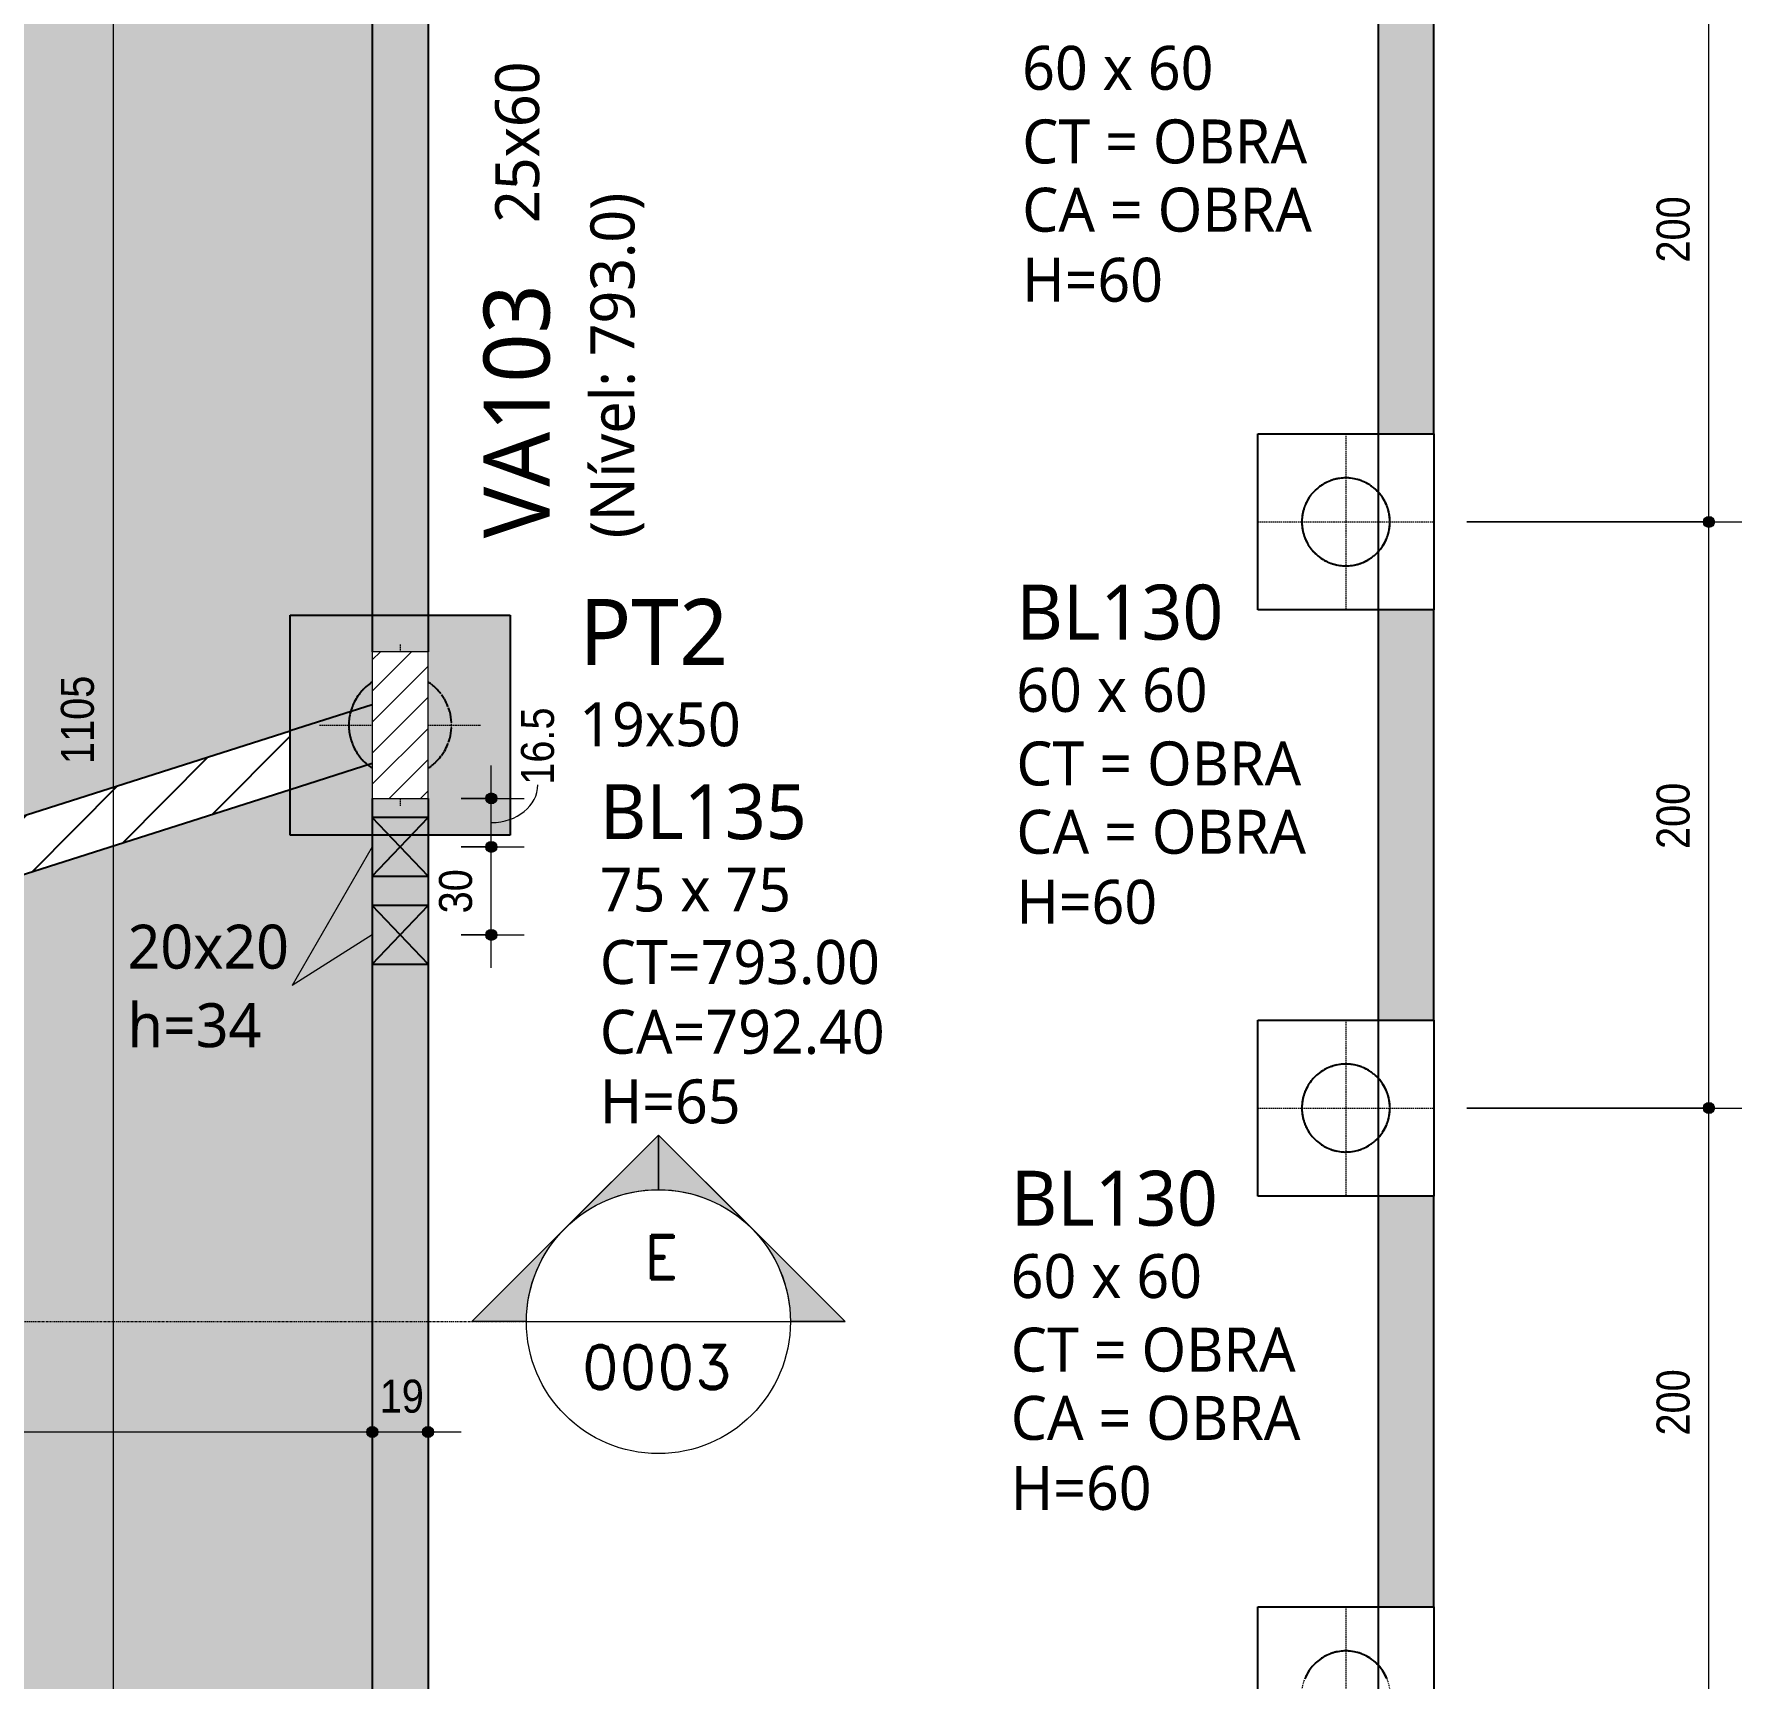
# Model space of a CAD drawing. Extents: x -2131 to 52870, y -3196 to 88043.
# Drawn here: x 45850 to 46432, y 953 to 1514 of the extents above; entities that cross this region are included whole.
import ezdxf

# ---------------------------------------------------------------- set-up
doc = ezdxf.new("R2010")
doc.units = 0
for name, pattern in [('Centro de 6 mm', [1.32, 0.6, -0.24, 0.24, -0.24]), ('Hidden', [0.714375, 0.47625, -0.238125]), ('Traço', [0.635, 0.3175, -0.3175])]:
    doc.linetypes.add(name, pattern=pattern)
for name, color, linetype, lineweight in [('A-ANNO-DIMS', 7, 'Continuous', 9), ('A-ANNO-DIMS-75', 7, 'Continuous', 9), ('A-DETL-GENF', 7, 'Continuous', 18), ('A-DETL-THIN', 7, 'Continuous', 25), ('A-FLOR', 7, 'Continuous', 25), ('A-GENM', 7, 'Continuous', 25), ('A-GENM-HDLN', 7, 'Traço', 18), ('A-GENM-IDEN', 7, 'Continuous', 9), ('G-ANNO-SYMB', 7, 'Continuous', 9), ('G-ANNO-TEXT', 7, 'Continuous', 9), ('S-BEAM', 7, 'Continuous', 25), ('S-BEAM-HDLN', 7, 'Traço', 25), ('S-COLS-IDEN', 7, 'Continuous', 9), ('S-FNDN', 7, 'Continuous', 25), ('S-FNDN-HDLN', 7, 'Traço', 18), ('S-FNDN-IDEN', 7, 'Continuous', 9)]:
    doc.layers.add(name, color=color, linetype=linetype, lineweight=lineweight)
doc.layers.add('A-DETL', color=7, linetype='Continuous', lineweight=18, true_color=0x00a600)
doc.styles.add('Fira Sans_3', font='', dxfattribs={"width": 0.9, "height": 11.25})
doc.styles.add('Gadugi', font='gadugi.ttf', dxfattribs={"height": 15})
doc.styles.add('Gadugi_6', font='gadugi.ttf', dxfattribs={"height": 22.5})
doc.styles.add('Gadugi_7', font='gadugi.ttf', dxfattribs={"height": 0.2})
doc.styles.add('Gadugi_8', font='gadugi.ttf', dxfattribs={"height": 18.75})
doc.styles.add('RomanD', font='romand__.ttf', dxfattribs={"height": 15})
doc.styles.get('Fira Sans_3').set_extended_font_data('Fira Sans')
doc.dimstyles.new('PED_1_5mm_ESQ_3', dxfattribs={"dimscale": 30.48, "dimtxt": 15.344768, "dimasz": 0.492126, "dimexe": 0.369094, "dimexo": 0.369094, "dimgap": 0.073819, "dimtad": 1, "dimdec": 1, "dimrnd": 0.5, "dimdsep": 46, "dimtxsty": 'Fira Sans_3', "dimblk1": 'DOTSMALL', "dimblk2": 'DOTSMALL', "dimsah": 1, "dimcen": 0.09, "dimdle": 0.369094, "dimazin": 0, "dimtfac": 1, "dimtdec": 4, "dimtix": 1, "dimtmove": 0, "dimatfit": 3, "dimfxl": 1, "dimtvp": 1, "dimtolj": 1, "dimtzin": 0, "dimarcsym": 2})
doc.dimstyles.new('PED_1_5mm_ESQ_5', dxfattribs={"dimscale": 30.48, "dimtxt": 15.344768, "dimasz": 0.492126, "dimexe": 0.369094, "dimexo": 0.369094, "dimgap": 0.073819, "dimtad": 1, "dimdec": 1, "dimrnd": 0.5, "dimdsep": 46, "dimtxsty": 'Fira Sans_3', "dimblk1": 'DOTSMALL', "dimblk2": 'DOTSMALL', "dimsah": 1, "dimcen": 0.09, "dimdle": 0.369094, "dimazin": 0, "dimtfac": 1, "dimtdec": 4, "dimtix": 1, "dimtmove": 1, "dimatfit": 3, "dimfxl": 1, "dimtvp": 1, "dimtolj": 1, "dimtzin": 0, "dimarcsym": 2})
doc.dimstyles.new('PED_1_5mm_ESQ_7', dxfattribs={"dimscale": 30.48, "dimtxt": 15.344768, "dimasz": 0.492126, "dimexe": 0.369094, "dimexo": 0.369094, "dimgap": 0.073819, "dimtad": 1, "dimdec": 1, "dimrnd": 0.5, "dimdsep": 46, "dimtxsty": 'Fira Sans_3', "dimblk1": 'DOTSMALL', "dimblk2": 'DOTSMALL', "dimsah": 1, "dimcen": 0.09, "dimdle": 0.369094, "dimazin": 0, "dimtfac": 1, "dimtdec": 4, "dimtix": 1, "dimtmove": 0, "dimatfit": 3, "dimfxl": 1, "dimtvp": 1, "dimtolj": 1, "dimtzin": 0, "dimarcsym": 2})

# ---------------------------------------------------------------- blocks, each defined once
blk = doc.blocks.new('PED_BLRET-1EST_R01_2019_muro_ - 60x60x60-3843966-PL C 001 - FORMA DO TÉRREO')
at = {"layer": 'S-FNDN', "linetype": 'Hidden', "lineweight": 18}
for p, q in [((0, 30), (0, -30)), ((-30, 0), (30, 0))]:
    blk.add_line(p, q, dxfattribs=at)
at = {"layer": 'S-FNDN-HDLN'}
blk.add_circle((0, 0), 15, dxfattribs=at)
blk = doc.blocks.new('PED_BLRET-1EST_R01_2019 - 75x75x65-V24-PL C 001 - FORMA DO TÉRREO')
at = {"layer": 'S-FNDN', "linetype": 'Hidden', "lineweight": 18}
for p, q in [((0, 27.5), (0, 25)), ((-27.5, 0), (-9.5, 0)), ((9.5, 0), (27.5, 0)), ((0, -25), (0, -27.5))]:
    blk.add_line(p, q, dxfattribs=at)
at = {"layer": 'S-FNDN-HDLN'}
for start, end in [(123.02796, 236.97204), (360, 56.78422), (303.21578, 360)]:
    blk.add_arc((0, 0), 17.5, start, end, dxfattribs=at)
blk = doc.blocks.new('PED_FURO_RETANGULAR_R04_2020 - 20x20x34-3875072-PL C 001 - FORMA DO TÉRREO')
at = {"layer": 'A-GENM-HDLN'}
for p, q in [((-10, 9.5), (10, -9.5)), ((-10, -9.5), (10, 9.5)), ((-10, -9.5), (-10, 9.5)), ((10, 9.5), (10, -9.5))]:
    blk.add_line(p, q, dxfattribs=at)
blk = doc.blocks.new('DIMBLOCK416-PL C 001 - FORMA DO TÉRREO')
at = {"layer": 'A-ANNO-DIMS-75', "transparency": 16777216}
h = blk.add_hatch(color=256, dxfattribs=at)
edge = h.paths.add_edge_path(flags=0)
edge.add_arc((45876.84, 1831.75), 1.88, 0, 360)
h = blk.add_hatch(color=256, dxfattribs=at)
edge = h.paths.add_edge_path(flags=0)
edge.add_arc((45876.84, 726.95), 1.88, 0, 360)
for p, q in [((45876.84, 1843), (45876.84, 726.95)), ((45868.24, 1831.75), (45888.09, 1831.75)), ((45876.84, 1831.75), (45868.24, 1831.75)), ((45868.24, 726.95), (45888.09, 726.95)), ((45876.84, 726.95), (45868.24, 726.95))]:
    blk.add_line(p, q, dxfattribs=at)
for centre in [(45876.84, 1831.75), (45876.84, 726.95)]:
    blk.add_circle(centre, 1.88, dxfattribs=at)
at = {"layer": 'A-ANNO-DIMS-75', "color": 0, "transparency": 16777216, "insert": (45859.01, 1265.38), "char_height": 11.25, "width": 33.5224, "attachment_point": 1, "rotation": 90, "line_spacing_factor": 1.049215, "style": 'Fira Sans_3'}
blk.add_mtext('1105', dxfattribs=at)
blk = doc.blocks.new('_DotSmall')
at = {"color": 0, "linetype": 'ByBlock', "const_width": 0.5}
blk.add_lwpolyline([(-0.0625, 0, 1), (0.0625, 0, 1)], format="xyb", close=True, dxfattribs=at)
blk = doc.blocks.new('DIMBLOCK473-PL C 001 - FORMA DO TÉRREO')
at = {"layer": 'A-ANNO-DIMS-75', "transparency": 16777216}
h = blk.add_hatch(color=256, dxfattribs=at)
edge = h.paths.add_edge_path(flags=0)
edge.add_arc((45588.19, 1037.62), 1.88, 0, 360)
h = blk.add_hatch(color=256, dxfattribs=at)
edge = h.paths.add_edge_path(flags=0)
edge.add_arc((45965.19, 1037.62), 1.88, 0, 360)
for p, q in [((45588.19, 1029.02), (45588.19, 1048.87)), ((45965.19, 1029.02), (45965.19, 1048.87)), ((45576.94, 1037.62), (45965.19, 1037.62)), ((45588.19, 1037.62), (45588.19, 1029.02)), ((45965.19, 1037.62), (45965.19, 1029.02))]:
    blk.add_line(p, q, dxfattribs=at)
for centre in [(45588.19, 1037.62), (45965.19, 1037.62)]:
    blk.add_circle(centre, 1.88, dxfattribs=at)
at = {"layer": 'A-ANNO-DIMS-75', "color": 0, "transparency": 16777216, "insert": (45766.56, 1055.45), "char_height": 11.25, "width": 24.3156, "attachment_point": 1, "line_spacing_factor": 1.049215, "style": 'Fira Sans_3'}
blk.add_mtext('377', dxfattribs=at)
blk = doc.blocks.new('DIMBLOCK474-PL C 001 - FORMA DO TÉRREO')
at = {"layer": 'A-ANNO-DIMS-75', "transparency": 16777216}
h = blk.add_hatch(color=256, dxfattribs=at)
edge = h.paths.add_edge_path(flags=0)
edge.add_arc((45965.19, 1037.62), 1.88, 0, 360)
h = blk.add_hatch(color=256, dxfattribs=at)
edge = h.paths.add_edge_path(flags=0)
edge.add_arc((45984.19, 1037.62), 1.88, 0, 360)
for p, q in [((45965.19, 1029.02), (45965.19, 1048.87)), ((45984.19, 1029.02), (45984.19, 1048.87)), ((45965.19, 1037.62), (45995.44, 1037.62)), ((45965.19, 1037.62), (45965.19, 1029.02)), ((45984.19, 1037.62), (45984.19, 1029.02))]:
    blk.add_line(p, q, dxfattribs=at)
for centre in [(45965.19, 1037.62), (45984.19, 1037.62)]:
    blk.add_circle(centre, 1.88, dxfattribs=at)
at = {"layer": 'A-ANNO-DIMS-75', "color": 0, "transparency": 16777216, "insert": (45967.71, 1055.45), "char_height": 11.25, "width": 16.7612, "attachment_point": 1, "line_spacing_factor": 1.049215, "style": 'Fira Sans_3'}
blk.add_mtext('19', dxfattribs=at)
blk = doc.blocks.new('DIMBLOCK597-PL C 001 - FORMA DO TÉRREO')
at = {"layer": 'A-ANNO-DIMS-75', "transparency": 16777216}
h = blk.add_hatch(color=256, dxfattribs=at)
edge = h.paths.add_edge_path(flags=0)
edge.add_arc((46420.87, 1148.07), 1.88, 0, 360)
h = blk.add_hatch(color=256, dxfattribs=at)
edge = h.paths.add_edge_path(flags=0)
edge.add_arc((46420.87, 947.94), 1.88, 0, 360)
for p, q in [((46338.36, 1148.07), (46432.12, 1148.07)), ((46420.87, 1148.07), (46338.36, 1148.07)), ((46420.87, 947.94), (46420.87, 1148.07)), ((46338.36, 947.94), (46432.12, 947.94)), ((46420.87, 947.94), (46338.36, 947.94))]:
    blk.add_line(p, q, dxfattribs=at)
for centre in [(46420.87, 1148.07), (46420.87, 947.94)]:
    blk.add_circle(centre, 1.88, dxfattribs=at)
at = {"layer": 'A-ANNO-DIMS-75', "color": 0, "transparency": 16777216, "insert": (46403.04, 1036.4), "char_height": 11.25, "width": 27.8567, "attachment_point": 1, "rotation": 90, "line_spacing_factor": 1.049215, "style": 'Fira Sans_3'}
blk.add_mtext('200', dxfattribs=at)
blk = doc.blocks.new('DIMBLOCK598-PL C 001 - FORMA DO TÉRREO')
at = {"layer": 'A-ANNO-DIMS-75', "transparency": 16777216}
h = blk.add_hatch(color=256, dxfattribs=at)
edge = h.paths.add_edge_path(flags=0)
edge.add_arc((46420.87, 1347.94), 1.88, 0, 360)
h = blk.add_hatch(color=256, dxfattribs=at)
edge = h.paths.add_edge_path(flags=0)
edge.add_arc((46420.87, 1148.07), 1.88, 0, 360)
for p, q in [((46338.36, 1347.94), (46432.12, 1347.94)), ((46420.87, 1347.94), (46338.36, 1347.94)), ((46420.87, 1148.07), (46420.87, 1347.94)), ((46338.36, 1148.07), (46432.12, 1148.07)), ((46420.87, 1148.07), (46338.36, 1148.07))]:
    blk.add_line(p, q, dxfattribs=at)
for centre in [(46420.87, 1347.94), (46420.87, 1148.07)]:
    blk.add_circle(centre, 1.88, dxfattribs=at)
at = {"layer": 'A-ANNO-DIMS-75', "color": 0, "transparency": 16777216, "insert": (46403.04, 1236.4), "char_height": 11.25, "width": 27.8567, "attachment_point": 1, "rotation": 90, "line_spacing_factor": 1.049215, "style": 'Fira Sans_3'}
blk.add_mtext('200', dxfattribs=at)
blk = doc.blocks.new('DIMBLOCK599-PL C 001 - FORMA DO TÉRREO')
at = {"layer": 'A-ANNO-DIMS-75', "transparency": 16777216}
h = blk.add_hatch(color=256, dxfattribs=at)
edge = h.paths.add_edge_path(flags=0)
edge.add_arc((46420.87, 1548.03), 1.88, 0, 360)
h = blk.add_hatch(color=256, dxfattribs=at)
edge = h.paths.add_edge_path(flags=0)
edge.add_arc((46420.87, 1347.94), 1.88, 0, 360)
for p, q in [((46338.36, 1548.03), (46432.12, 1548.03)), ((46420.87, 1548.03), (46338.36, 1548.03)), ((46420.87, 1347.94), (46420.87, 1548.03)), ((46338.36, 1347.94), (46432.12, 1347.94)), ((46420.87, 1347.94), (46338.36, 1347.94))]:
    blk.add_line(p, q, dxfattribs=at)
for centre in [(46420.87, 1548.03), (46420.87, 1347.94)]:
    blk.add_circle(centre, 1.88, dxfattribs=at)
at = {"layer": 'A-ANNO-DIMS-75', "color": 0, "transparency": 16777216, "insert": (46403.04, 1436.38), "char_height": 11.25, "width": 27.8567, "attachment_point": 1, "rotation": 90, "line_spacing_factor": 1.049215, "style": 'Fira Sans_3'}
blk.add_mtext('200', dxfattribs=at)
blk = doc.blocks.new('Corte - M_Cabeça do corte - Preenchida-2060824-PL C 001 - FORMA DO TÉRREO')
at = {"layer": 'G-ANNO-SYMB'}
h = blk.add_hatch(color=256, dxfattribs=at)
edge = h.paths.add_edge_path(flags=0)
edge.add_line((-0.6, 0.8485), (-0.6, 0.6))
edge.add_arc((-0.6, 0), 0.6, 90, 135)
edge.add_line((-1.0243, 0.4243), (-0.6, 0.8485))
h = blk.add_hatch(color=256, dxfattribs=at)
edge = h.paths.add_edge_path(flags=0)
edge.add_line((-0.6, 0.8485), (-0.1757, 0.4243))
edge.add_arc((-0.6, 0), 0.6, 45, 90)
edge.add_line((-0.6, 0.6), (-0.6, 0.8485))
h = blk.add_hatch(color=256, dxfattribs=at)
edge = h.paths.add_edge_path(flags=0)
edge.add_line((-1.4485, 0), (-1.0243, 0.4243))
edge.add_arc((-0.6, 0), 0.6, 135, 180)
edge.add_line((-1.2, 0), (-1.4485, 0))
h = blk.add_hatch(color=256, dxfattribs=at)
edge = h.paths.add_edge_path(flags=0)
edge.add_line((0.2485, 0), (0, 0))
edge.add_arc((-0.6, 0), 0.6, 360, 405)
edge.add_line((-0.1757, 0.4243), (0.2485, 0))
for p, q in [((-0.6, 0.8485), (-1.4485, 0)), ((-0.6, 0.8485), (-1.0243, 0.4243)), ((-0.6, 0.8485), (0.2485, 0)), ((-0.6, 0.6), (-0.6, 0.8485)), ((-0.6, 0.8485), (-0.6, 0.6)), ((-0.1757, 0.4243), (-0.6, 0.8485)), ((-1.0243, 0.4243), (-1.4485, 0)), ((0.2485, 0), (-0.1757, 0.4243)), ((-1.4485, 0), (-1.2, 0)), ((0, 0), (0.2485, 0)), ((-1.2, 0), (-1.4485, 0)), ((0, 0), (0.2485, 0))]:
    blk.add_line(p, q, dxfattribs=at)
for start, end in [(360, 180), (90, 135), (45, 90), (135, 180), (360, 45), (180, 360)]:
    blk.add_arc((-0.6, 0), 0.6, start, end, dxfattribs=at)
blk = doc.blocks.new('PED_TAG_BLOCO - BLOCO-3844252-PL C 001 - FORMA DO TÉRREO')
at = {"layer": 'S-FNDN-IDEN', "char_height": 0.2, "attachment_point": 1, "style": 'Gadugi_7'}
for s, insert, width in [('CT = OBRA', (-0.9768, -0.9984), 1.715611), ('CA = OBRA', (-0.9768, -1.3088), 1.755696)]:
    blk.add_mtext(s, dxfattribs=dict(at, insert=insert, width=width))
blk = doc.blocks.new('DIMBLOCK629-PL C 001 - FORMA DO TÉRREO')
at = {"layer": 'A-ANNO-DIMS-75', "transparency": 16777216}
h = blk.add_hatch(color=256, dxfattribs=at)
edge = h.paths.add_edge_path(flags=0)
edge.add_arc((46005.76, 1237.12), 1.88, 0, 360)
h = blk.add_hatch(color=256, dxfattribs=at)
edge = h.paths.add_edge_path(flags=0)
edge.add_arc((46005.76, 1207.12), 1.88, 0, 360)
for p, q in [((45995.44, 1237.12), (46017.01, 1237.12)), ((46005.76, 1237.12), (45995.44, 1237.12)), ((46005.76, 1195.87), (46005.76, 1237.12)), ((45995.44, 1207.12), (46017.01, 1207.12)), ((46005.76, 1207.12), (45995.44, 1207.12))]:
    blk.add_line(p, q, dxfattribs=at)
for centre in [(46005.76, 1237.12), (46005.76, 1207.12)]:
    blk.add_circle(centre, 1.88, dxfattribs=at)
at = {"layer": 'A-ANNO-DIMS-75', "color": 0, "transparency": 16777216, "insert": (45987.93, 1214.45), "char_height": 11.25, "width": 18.4137, "attachment_point": 1, "rotation": 90, "line_spacing_factor": 1.049215, "style": 'Fira Sans_3'}
blk.add_mtext('30', dxfattribs=at)
blk = doc.blocks.new('DIMBLOCK630-PL C 001 - FORMA DO TÉRREO')
at = {"layer": 'A-ANNO-DIMS-75', "transparency": 16777216}
h = blk.add_hatch(color=256, dxfattribs=at)
edge = h.paths.add_edge_path(flags=0)
edge.add_arc((46005.76, 1253.65), 1.88, 0, 360)
h = blk.add_hatch(color=256, dxfattribs=at)
edge = h.paths.add_edge_path(flags=0)
edge.add_arc((46005.76, 1237.12), 1.88, 0, 360)
for p, q in [((46005.76, 1237.12), (46005.76, 1264.9)), ((45995.44, 1253.65), (46017.01, 1253.65)), ((46005.76, 1253.65), (45995.44, 1253.65)), ((45995.44, 1237.12), (46017.01, 1237.12)), ((46005.76, 1237.12), (45995.44, 1237.12))]:
    blk.add_line(p, q, dxfattribs=at)
for centre in [(46005.76, 1253.65), (46005.76, 1237.12)]:
    blk.add_circle(centre, 1.88, dxfattribs=at)
blk.add_ellipse((46005.76, 1258.31), major_axis=(15.86, 0), ratio=0.814568, start_param=4.712389, end_param=6.283185, dxfattribs=at)
at = {"layer": 'A-ANNO-DIMS-75', "color": 0, "transparency": 16777216, "insert": (46015.88, 1258.31), "char_height": 11.25, "width": 29.7452, "attachment_point": 1, "rotation": 90, "line_spacing_factor": 1.049215, "style": 'Fira Sans_3'}
blk.add_mtext('16.5', dxfattribs=at)

msp = doc.modelspace()

# ---------------------------------------------------------------- hatches: boundary and pattern name
at = {"layer": 'A-DETL-GENF', "true_color": 0x808080}
h = msp.add_hatch(dxfattribs=at)
h.set_pattern_fill('FP_5', color=8, style=0, pattern_type=2)
h.set_pattern_definition([(45, (44240.043, 0), (-5.3033, 5.3033), [])])
h.paths.add_polyline_path([(45984.191, 1253.648), (45984.132, 1303.648), (45965.191, 1303.648), (45965.191, 1253.648), (45984.132, 1253.648)], flags=0)
at = {"layer": 'A-FLOR', "true_color": 0xd9d9d9}
h = msp.add_hatch(color=254, dxfattribs=at)
h.paths.add_polyline_path([(45648.191, 726.947), (45937.191, 726.947), (45937.191, 728.526), (45648.191, 771.043), (45648.191, 728.526)], flags=0)
h.paths.add_polyline_path([(45937.191, 747.73), (45937.191, 770.12), (45965.191, 770.12), (45965.191, 1241.148), (45937.191, 1241.148), (45937.191, 1256.737), (45600.687, 1149.59), (45600.687, 1110.119), (45588.189, 1110.119), (45588.189, 861.943), (45648.191, 861.943), (45648.191, 790.247), (45903.883, 752.63)], flags=0)
h.paths.add_polyline_path([(45600.687, 1169.53), (45937.191, 1276.677), (45937.191, 1316.148), (45965.191, 1316.148), (45965.191, 1729.676), (45904.754, 1729.676), (45904.754, 1830.817), (45633.215, 1831.614), (45633.215, 1737.359), (45588.187, 1737.359), (45588.187, 1185.119), (45600.687, 1185.119)], flags=0)
at = {"layer": 'S-BEAM', "true_color": 0xd9d9d9}
for points in [[(45984.191, 1316.148), (45984.191, 1729.676), (45965.191, 1729.676), (45965.191, 1316.148)], [(45984.191, 770.12), (45984.189, 1241.148), (45965.191, 1241.148), (45965.191, 770.12), (45984.133, 770.12)]]:
    msp.add_hatch(color=254, dxfattribs=at).paths.add_polyline_path(points, flags=0)
at = {"layer": 'S-BEAM', "true_color": 0x800080}
for points in [[(46327.109, 1377.942), (46327.109, 1518.033), (46308.109, 1518.033), (46308.109, 1377.942)], [(46327.109, 1178.07), (46327.109, 1317.942), (46308.109, 1317.942), (46308.109, 1178.07)], [(46308.109, 977.942), (46327.109, 977.942), (46327.109, 1118.07), (46308.109, 1118.07), (46308.109, 1062.371)]]:
    msp.add_hatch(color=216, dxfattribs=at).paths.add_polyline_path(points, flags=0)
at = {"layer": 'S-BEAM', "true_color": 0xe7dd50}
h = msp.add_hatch(dxfattribs=at)
h.set_pattern_fill('FP_7', color=53, style=0, pattern_type=2)
h.set_pattern_definition([(45.171, (44284.28, 14.086), (-10.80142, 10.2944), [])])
h.paths.add_polyline_path([(45600.687, 1149.59), (45937.191, 1256.737), (45937.191, 1276.677), (45600.687, 1169.53)], flags=0)
at = {"layer": 'S-FNDN', "true_color": 0x80940c}
h = msp.add_hatch(color=64, dxfattribs=at)
h.paths.add_polyline_path([(45960.863, 1241.148), (46012.191, 1241.148), (46012.191, 1316.148), (45937.191, 1316.148), (45937.191, 1241.148)], flags=0)
h.paths.add_polyline_path([(45965.191, 1253.648), (45965.191, 1264.068), (45962.316, 1266.273), (45959.535, 1269.898), (45957.787, 1274.118), (45957.191, 1278.648), (45957.787, 1283.177), (45959.535, 1287.398), (45962.316, 1291.022), (45965.191, 1293.228), (45965.191, 1303.648), (45984.191, 1303.648), (45984.191, 1293.228), (45987.065, 1291.022), (45989.846, 1287.398), (45991.594, 1283.177), (45992.191, 1278.648), (45991.594, 1274.118), (45989.846, 1269.898), (45987.065, 1266.273), (45984.191, 1264.068), (45984.191, 1253.648)], flags=0)
h = msp.add_hatch(color=64, dxfattribs=at)
h.paths.add_polyline_path([(45965.191, 1264.068), (45965.191, 1293.228), (45962.316, 1291.022), (45959.535, 1287.398), (45957.787, 1283.177), (45957.191, 1278.648), (45957.787, 1274.118), (45959.535, 1269.898), (45962.316, 1266.273), (45964.781, 1264.382)], flags=0)
h.paths.add_polyline_path([(45984.191, 1264.068), (45987.065, 1266.273), (45989.846, 1269.898), (45991.594, 1274.118), (45992.191, 1278.648), (45991.594, 1283.177), (45989.846, 1287.398), (45987.065, 1291.022), (45984.191, 1293.228), (45984.191, 1264.47)], flags=0)

# ---------------------------------------------------------------- linework, layer by layer
at = {"layer": 'A-DETL', "color": 7}
for p, q in [((45984.191, 1303.648), (45965.191, 1303.648)), ((45965.191, 1303.648), (45965.191, 1253.648)), ((45984.191, 1253.648), (45984.191, 1303.648)), ((45965.191, 1253.648), (45984.191, 1253.648))]:
    msp.add_line(p, q, dxfattribs=at)
at = {"layer": 'A-DETL-THIN'}
for p, q in [((45984.191, 1227.119), (45965.191, 1247.119)), ((45965.191, 1227.119), (45984.191, 1247.119)), ((45984.191, 1197.119), (45965.191, 1217.119)), ((45965.191, 1197.119), (45984.191, 1217.119))]:
    msp.add_line(p, q, dxfattribs=at)
at = {"layer": 'A-GENM-IDEN'}
for p in [(45965.191, 1237.119), (45965.191, 1207.119)]:
    msp.add_line(p, (45937.848, 1189.907), dxfattribs=at)
at = {"layer": 'G-ANNO-SYMB', "linetype": 'Centro de 6 mm'}
msp.add_line((45523.944, 1075.228), (46017.721, 1075.228), dxfattribs=at)
at = {"layer": 'G-ANNO-SYMB'}
msp.add_line((46017.721, 1075.228), (46107.721, 1075.228), dxfattribs=at)
at = {"layer": 'S-BEAM'}
for p, q in [((45965.191, 1729.676), (45965.191, 1316.148)), ((45984.191, 1729.676), (45984.191, 1316.148)), ((46308.109, 1518.033), (46308.109, 1377.942)), ((46327.109, 1377.942), (46327.109, 1518.033)), ((46308.109, 1317.942), (46308.109, 1178.07)), ((46327.109, 1178.07), (46327.109, 1317.942)), ((45600.687, 1169.53), (45937.191, 1276.677)), ((45600.687, 1149.59), (45937.191, 1256.737)), ((45965.191, 1241.148), (45965.191, 770.12)), ((45984.191, 1241.148), (45984.191, 770.12)), ((46308.109, 1118.07), (46308.109, 977.942)), ((46327.109, 977.942), (46327.109, 1118.07))]:
    msp.add_line(p, q, dxfattribs=at)
at = {"layer": 'S-BEAM-HDLN', "linetype": 'Continuous'}
for p, q in [((46308.109, 1377.942), (46308.109, 1317.942)), ((45965.191, 1316.143), (45965.191, 1303.648)), ((45984.191, 1316.143), (45984.191, 1303.648)), ((45965.191, 1285.593), (45937.191, 1276.677)), ((45937.191, 1256.737), (45965.191, 1265.653)), ((45965.191, 1253.648), (45965.191, 1241.153)), ((45984.191, 1253.648), (45984.191, 1241.153)), ((45984.191, 1247.119), (45965.191, 1247.119)), ((45965.191, 1227.119), (45984.191, 1227.119)), ((45984.191, 1217.119), (45965.191, 1217.119)), ((45965.191, 1197.119), (45984.191, 1197.119)), ((46308.109, 1178.07), (46308.109, 1118.07)), ((46308.109, 977.942), (46308.109, 917.942))]:
    msp.add_line(p, q, dxfattribs=at)
at = {"layer": 'S-FNDN'}
for p, q in [((46267.109, 1317.942), (46267.109, 1377.942)), ((46267.109, 1377.942), (46327.109, 1377.942)), ((46327.109, 1377.942), (46327.109, 1317.942)), ((45937.191, 1241.148), (45937.191, 1316.148)), ((45937.191, 1316.148), (46012.191, 1316.148)), ((46012.191, 1316.148), (46012.191, 1241.148)), ((46327.109, 1317.942), (46267.109, 1317.942)), ((46012.191, 1241.148), (45937.191, 1241.148)), ((46267.109, 1118.07), (46267.109, 1178.07)), ((46267.109, 1178.07), (46327.109, 1178.07)), ((46327.109, 1178.07), (46327.109, 1118.07)), ((46327.109, 1118.07), (46267.109, 1118.07)), ((46267.109, 917.942), (46267.109, 977.942)), ((46267.109, 977.942), (46327.109, 977.942)), ((46327.109, 977.942), (46327.109, 917.942))]:
    msp.add_line(p, q, dxfattribs=at)
for centre, radius, start, end in [((46297.109, 1347.942), 15, 103.913726, 110.141308), ((46297.109, 1347.942), 15, 100.706521, 108.020047), ((46297.109, 1347.942), 15, 101.433224, 103.755831), ((46297.109, 1347.942), 15, 91.621604, 100.52478), ((46297.109, 1347.942), 15, 87.737574, 94.335173), ((46297.109, 1347.942), 15, 83.929642, 91.112734), ((46297.109, 1347.942), 15, 85.664827, 87.551494), ((46297.109, 1347.942), 15, 74.757938, 83.758746), ((46297.109, 1347.942), 15, 71.521963, 78.566776), ((46297.109, 1347.942), 15, 142.054812, 150.830122), ((46297.109, 1347.942), 15, 141.758492, 142.053805), ((46297.109, 1347.942), 15, 134.268335, 141.725117), ((46297.109, 1347.942), 15, 136.244169, 141.080644), ((46297.109, 1347.942), 15, 132.912365, 136.086274), ((46297.109, 1347.942), 15, 125.259397, 134.060043), ((46297.109, 1347.942), 15, 121.016297, 126.018631), ((46297.109, 1347.942), 15, 117.48585, 124.885927), ((46297.109, 1347.942), 15, 117.179599, 118.983703), ((46297.109, 1347.942), 15, 108.450788, 117.291754), ((46297.109, 1347.942), 15, 67.154659, 74.136178), ((46297.109, 1347.942), 15, 69.858692, 71.295063), ((46297.109, 1347.942), 15, 57.830028, 66.993359), ((46297.109, 1347.942), 15, 55.228742, 62.820401), ((46297.109, 1347.942), 15, 50.38113, 57.03082), ((46297.109, 1347.942), 15, 53.981369, 54.937558), ((46297.109, 1347.942), 15, 40.760553, 50.228379), ((46297.109, 1347.942), 15, 38.759958, 47.087635), ((46297.109, 1347.942), 15, 33.608694, 39.641868), ((46297.109, 1347.942), 15, 37.946195, 38.35287), ((46297.109, 1347.942), 15, 167.846765, 175.354381), ((46297.109, 1347.942), 15, 168.704937, 174.937558), ((46297.109, 1347.942), 15, 164.355085, 168.478037), ((46297.109, 1347.942), 15, 158.84132, 167.602625), ((46297.109, 1347.942), 15, 151.054897, 158.546166), ((46297.109, 1347.942), 15, 152.448506, 158.35287), ((46297.109, 1347.942), 15, 148.636479, 152.262426), ((46297.109, 1347.942), 15, 23.266097, 33.463606), ((46297.109, 1347.942), 15, 21.758492, 31.363521), ((46297.109, 1347.942), 15, 16.837055, 21.401851), ((46297.109, 1347.942), 15, 2.796196, 16.698873), ((46297.109, 1347.942), 15, 1.596983, 15.644915), ((46297.109, 1347.942), 15, 175.62159, 180), ((46297.109, 1347.942), 15, 180, 184.37841), ((46297.109, 1347.942), 15, 175.228742, 178.403017), ((46297.109, 1347.942), 15, 181.596983, 184.771258), ((46297.109, 1347.942), 15, 184.645619, 192.153235), ((46297.109, 1347.942), 15, 185.062442, 191.295063), ((46297.109, 1347.942), 15, 191.521963, 195.644915), ((46297.109, 1347.942), 15, 343.301127, 357.203804), ((46297.109, 1347.942), 15, 344.355085, 358.403017), ((46297.109, 1347.942), 15, 192.397375, 201.15868), ((46297.109, 1347.942), 15, 201.453834, 208.945103), ((46297.109, 1347.942), 15, 201.64713, 207.551494), ((46297.109, 1347.942), 15, 207.737574, 211.363521), ((46297.109, 1347.942), 15, 209.169878, 217.945188), ((46297.109, 1347.942), 15, 320.358132, 326.391306), ((46297.109, 1347.942), 15, 326.536394, 336.733903), ((46297.109, 1347.942), 15, 328.636479, 338.241508), ((46297.109, 1347.942), 15, 338.598149, 343.162945), ((46297.109, 1347.942), 15, 217.946195, 218.241508), ((46297.109, 1347.942), 15, 218.274883, 225.731665), ((46297.109, 1347.942), 15, 218.919356, 223.755831), ((46297.109, 1347.942), 15, 223.913726, 227.087635), ((46297.109, 1347.942), 15, 225.939957, 234.740603), ((46297.109, 1347.942), 15, 233.981369, 238.983703), ((46297.109, 1347.942), 15, 235.114073, 242.51415), ((46297.109, 1347.942), 15, 241.016297, 242.820401), ((46297.109, 1347.942), 15, 242.708246, 251.549212), ((46297.109, 1347.942), 15, 249.858692, 256.086274), ((46297.109, 1347.942), 15, 251.979953, 259.293479), ((46297.109, 1347.942), 15, 256.244169, 258.566776), ((46297.109, 1347.942), 15, 276.241254, 285.242062), ((46297.109, 1347.942), 15, 281.433224, 288.478037), ((46297.109, 1347.942), 15, 285.863822, 292.845341), ((46297.109, 1347.942), 15, 288.704937, 290.141308), ((46297.109, 1347.942), 15, 293.006641, 302.169972), ((46297.109, 1347.942), 15, 297.179599, 304.771258), ((46297.109, 1347.942), 15, 302.96918, 309.61887), ((46297.109, 1347.942), 15, 305.062442, 306.018631), ((46297.109, 1347.942), 15, 309.771621, 319.239447), ((46297.109, 1347.942), 15, 312.912365, 321.240042), ((46297.109, 1347.942), 15, 321.64713, 322.053805), ((46297.109, 1347.942), 15, 259.47522, 268.378396), ((46297.109, 1347.942), 15, 265.664827, 272.262426), ((46297.109, 1347.942), 15, 268.887266, 276.070358), ((46297.109, 1347.942), 15, 272.448506, 274.335173), ((45974.691, 1278.648), 17.5, 123.103989, 129.638009), ((45974.691, 1278.648), 17.5, 52.949031, 56.896011), ((45974.691, 1278.648), 17.5, 145.329992, 153.292845), ((45974.691, 1278.648), 17.5, 138.152629, 145.028135), ((45974.691, 1278.648), 17.5, 129.975247, 137.954346), ((45974.691, 1278.648), 17.5, 46.082149, 52.131084), ((45974.691, 1278.648), 17.5, 37.350479, 45.941261), ((45974.691, 1278.648), 17.5, 30.741427, 36.205501), ((45974.691, 1278.648), 17.5, 21.386264, 30.60697), ((45974.691, 1278.648), 17.5, 168.862758, 175.77501), ((45974.691, 1278.648), 17.5, 160.679276, 168.633019), ((45974.691, 1278.648), 17.5, 153.505686, 160.406049), ((45974.691, 1278.648), 17.5, 15.401305, 19.478132), ((45974.691, 1278.648), 17.5, 2.862074, 15.272702), ((45974.691, 1278.648), 17.5, 176.024597, 180), ((45974.691, 1278.648), 17.5, 180, 183.975403), ((45974.691, 1278.648), 17.5, 184.22499, 191.137242), ((45974.691, 1278.648), 17.5, 191.366981, 199.320724), ((45974.691, 1278.648), 17.5, 344.727298, 357.137926), ((45974.691, 1278.648), 17.5, 199.593951, 206.494314), ((45974.691, 1278.648), 17.5, 206.707155, 214.670008), ((45974.691, 1278.648), 17.5, 323.794499, 329.258573), ((45974.691, 1278.648), 17.5, 329.39303, 338.613736), ((45974.691, 1278.648), 17.5, 340.521868, 344.598695), ((45974.691, 1278.648), 17.5, 214.971865, 221.847371), ((45974.691, 1278.648), 17.5, 222.045654, 230.024753), ((45974.691, 1278.648), 17.5, 230.361991, 236.896011), ((45974.691, 1278.648), 17.5, 303.103989, 307.050969), ((45974.691, 1278.648), 17.5, 307.868916, 313.917851), ((45974.691, 1278.648), 17.5, 314.058739, 322.649521), ((46297.109, 1148.07), 15, 134.268335, 141.725117), ((46297.109, 1148.07), 15, 132.912365, 136.086274), ((46297.109, 1148.07), 15, 125.259397, 134.060043), ((46297.109, 1148.07), 15, 121.016297, 126.018631), ((46297.109, 1148.07), 15, 117.48585, 124.885927), ((46297.109, 1148.07), 15, 117.179599, 118.983703), ((46297.109, 1148.07), 15, 108.450788, 117.291754), ((46297.109, 1148.07), 15, 103.913726, 110.141308), ((46297.109, 1148.07), 15, 100.706521, 108.020047), ((46297.109, 1148.07), 15, 101.433224, 103.755831), ((46297.109, 1148.07), 15, 91.621604, 100.52478), ((46297.109, 1148.07), 15, 87.737574, 94.335173), ((46297.109, 1148.07), 15, 83.929642, 91.112734), ((46297.109, 1148.07), 15, 85.664827, 87.551494), ((46297.109, 1148.07), 15, 74.757938, 83.758746), ((46297.109, 1148.07), 15, 71.521963, 78.566776), ((46297.109, 1148.07), 15, 67.154659, 74.136178), ((46297.109, 1148.07), 15, 69.858692, 71.295063), ((46297.109, 1148.07), 15, 57.830028, 66.993359), ((46297.109, 1148.07), 15, 55.228742, 62.820401), ((46297.109, 1148.07), 15, 50.38113, 57.03082), ((46297.109, 1148.07), 15, 53.981369, 54.937558), ((46297.109, 1148.07), 15, 40.760553, 50.228379), ((46297.109, 1148.07), 15, 38.759958, 47.087635), ((46297.109, 1148.07), 15, 158.84132, 167.602625), ((46297.109, 1148.07), 15, 151.054897, 158.546166), ((46297.109, 1148.07), 15, 152.448506, 158.35287), ((46297.109, 1148.07), 15, 148.636479, 152.262426), ((46297.109, 1148.07), 15, 142.054812, 150.830122), ((46297.109, 1148.07), 15, 141.758492, 142.053805), ((46297.109, 1148.07), 15, 136.244169, 141.080644), ((46297.109, 1148.07), 15, 33.608694, 39.641868), ((46297.109, 1148.07), 15, 37.946195, 38.35287), ((46297.109, 1148.07), 15, 23.266097, 33.463606), ((46297.109, 1148.07), 15, 21.758492, 31.363521), ((46297.109, 1148.07), 15, 16.837055, 21.401851), ((46297.109, 1148.07), 15, 175.62159, 180), ((46297.109, 1148.07), 15, 180, 184.37841), ((46297.109, 1148.07), 15, 175.228742, 178.403017), ((46297.109, 1148.07), 15, 181.596983, 184.771258), ((46297.109, 1148.07), 15, 167.846765, 175.354381), ((46297.109, 1148.07), 15, 168.704937, 174.937558), ((46297.109, 1148.07), 15, 164.355085, 168.478037), ((46297.109, 1148.07), 15, 2.796196, 16.698873), ((46297.109, 1148.07), 15, 343.301127, 357.203804), ((46297.109, 1148.07), 15, 1.596983, 15.644915), ((46297.109, 1148.07), 15, 344.355085, 358.403017), ((46297.109, 1148.07), 15, 184.645619, 192.153235), ((46297.109, 1148.07), 15, 185.062442, 191.295063), ((46297.109, 1148.07), 15, 191.521963, 195.644915), ((46297.109, 1148.07), 15, 192.397375, 201.15868), ((46297.109, 1148.07), 15, 201.453834, 208.945103), ((46297.109, 1148.07), 15, 201.64713, 207.551494), ((46297.109, 1148.07), 15, 326.536394, 336.733903), ((46297.109, 1148.07), 15, 328.636479, 338.241508), ((46297.109, 1148.07), 15, 338.598149, 343.162945), ((46297.109, 1148.07), 15, 207.737574, 211.363521), ((46297.109, 1148.07), 15, 209.169878, 217.945188), ((46297.109, 1148.07), 15, 217.946195, 218.241508), ((46297.109, 1148.07), 15, 218.274883, 225.731665), ((46297.109, 1148.07), 15, 218.919356, 223.755831), ((46297.109, 1148.07), 15, 223.913726, 227.087635), ((46297.109, 1148.07), 15, 225.939957, 234.740603), ((46297.109, 1148.07), 15, 233.981369, 238.983703), ((46297.109, 1148.07), 15, 235.114073, 242.51415), ((46297.109, 1148.07), 15, 293.006641, 302.169972), ((46297.109, 1148.07), 15, 297.179599, 304.771258), ((46297.109, 1148.07), 15, 302.96918, 309.61887), ((46297.109, 1148.07), 15, 305.062442, 306.018631), ((46297.109, 1148.07), 15, 309.771621, 319.239447), ((46297.109, 1148.07), 15, 312.912365, 321.240042), ((46297.109, 1148.07), 15, 320.358132, 326.391306), ((46297.109, 1148.07), 15, 321.64713, 322.053805), ((46297.109, 1148.07), 15, 241.016297, 242.820401), ((46297.109, 1148.07), 15, 242.708246, 251.549212), ((46297.109, 1148.07), 15, 249.858692, 256.086274), ((46297.109, 1148.07), 15, 251.979953, 259.293479), ((46297.109, 1148.07), 15, 256.244169, 258.566776), ((46297.109, 1148.07), 15, 259.47522, 268.378396), ((46297.109, 1148.07), 15, 265.664827, 272.262426), ((46297.109, 1148.07), 15, 268.887266, 276.070358), ((46297.109, 1148.07), 15, 272.448506, 274.335173), ((46297.109, 1148.07), 15, 276.241254, 285.242062), ((46297.109, 1148.07), 15, 281.433224, 288.478037), ((46297.109, 1148.07), 15, 285.863822, 292.845341), ((46297.109, 1148.07), 15, 288.704937, 290.141308), ((46297.109, 947.942), 15, 121.016297, 126.018631), ((46297.109, 947.942), 15, 117.48585, 124.885927), ((46297.109, 947.942), 15, 117.179599, 118.983703), ((46297.109, 947.942), 15, 108.450788, 117.291754), ((46297.109, 947.942), 15, 103.913726, 110.141308), ((46297.109, 947.942), 15, 100.706521, 108.020047), ((46297.109, 947.942), 15, 101.433224, 103.755831), ((46297.109, 947.942), 15, 91.621604, 100.52478), ((46297.109, 947.942), 15, 87.737574, 94.335173), ((46297.109, 947.942), 15, 83.929642, 91.112734), ((46297.109, 947.942), 15, 85.664827, 87.551494), ((46297.109, 947.942), 15, 74.757938, 83.758746), ((46297.109, 947.942), 15, 71.521963, 78.566776), ((46297.109, 947.942), 15, 67.154659, 74.136178), ((46297.109, 947.942), 15, 69.858692, 71.295063), ((46297.109, 947.942), 15, 57.830028, 66.993359), ((46297.109, 947.942), 15, 55.228742, 62.820401), ((46297.109, 947.942), 15, 151.054897, 158.546166), ((46297.109, 947.942), 15, 152.448506, 158.35287), ((46297.109, 947.942), 15, 148.636479, 152.262426), ((46297.109, 947.942), 15, 142.054812, 150.830122), ((46297.109, 947.942), 15, 141.758492, 142.053805), ((46297.109, 947.942), 15, 134.268335, 141.725117), ((46297.109, 947.942), 15, 136.244169, 141.080644), ((46297.109, 947.942), 15, 132.912365, 136.086274), ((46297.109, 947.942), 15, 125.259397, 134.060043), ((46297.109, 947.942), 15, 50.38113, 57.03082), ((46297.109, 947.942), 15, 53.981369, 54.937558), ((46297.109, 947.942), 15, 40.760553, 50.228379), ((46297.109, 947.942), 15, 38.759958, 47.087635), ((46297.109, 947.942), 15, 33.608694, 39.641868), ((46297.109, 947.942), 15, 37.946195, 38.35287), ((46297.109, 947.942), 15, 23.266097, 33.463606), ((46297.109, 947.942), 15, 21.758492, 31.363521)]:
    msp.add_arc(centre, radius, start, end, dxfattribs=at)
at = {"layer": 'S-FNDN-HDLN'}
for centre, start, end in [((46297.109, 1347.942), 98.919356, 101.186557), ((46297.109, 1347.942), 94.626358, 98.241508), ((46297.109, 1347.942), 81.64713, 85.373642), ((46297.109, 1347.942), 78.813443, 81.240042), ((46297.109, 1347.942), 142.69296, 148.466938), ((46297.109, 1347.942), 126.47543, 132.723202), ((46297.109, 1347.942), 110.496864, 116.965538), ((46297.109, 1347.942), 65.062442, 69.503136), ((46297.109, 1347.942), 63.034462, 64.771258), ((46297.109, 1347.942), 48.704937, 53.52457), ((46297.109, 1347.942), 47.276798, 48.478037), ((46297.109, 1347.942), 32.448506, 37.30704), ((46297.109, 1347.942), 159.628922, 164.2014), ((46297.109, 1347.942), 31.533062, 32.262426), ((46297.109, 1347.942), 16.244169, 20.371078), ((46297.109, 1347.942), 15.7986, 16.086274), ((46297.109, 1347.942), 195.7986, 200.371078), ((46297.109, 1347.942), 211.533062, 217.30704), ((46297.109, 1347.942), 322.69296, 327.551494), ((46297.109, 1347.942), 327.737574, 328.466938), ((46297.109, 1347.942), 339.628922, 343.755831), ((46297.109, 1347.942), 343.913726, 344.2014), ((46297.109, 1347.942), 227.276798, 233.52457), ((46297.109, 1347.942), 243.034462, 249.503136), ((46297.109, 1347.942), 290.496864, 294.937558), ((46297.109, 1347.942), 295.228742, 296.965538), ((46297.109, 1347.942), 306.47543, 311.295063), ((46297.109, 1347.942), 311.521963, 312.723202), ((46297.109, 1347.942), 258.813443, 261.080644), ((46297.109, 1347.942), 261.758492, 265.373642), ((46297.109, 1347.942), 274.626358, 278.35287), ((46297.109, 1347.942), 278.759958, 281.186557), ((46297.109, 1148.07), 126.47543, 132.723202), ((46297.109, 1148.07), 110.496864, 116.965538), ((46297.109, 1148.07), 98.919356, 101.186557), ((46297.109, 1148.07), 94.626358, 98.241508), ((46297.109, 1148.07), 81.64713, 85.373642), ((46297.109, 1148.07), 78.813443, 81.240042), ((46297.109, 1148.07), 65.062442, 69.503136), ((46297.109, 1148.07), 63.034462, 64.771258), ((46297.109, 1148.07), 48.704937, 53.52457), ((46297.109, 1148.07), 47.276798, 48.478037), ((46297.109, 1148.07), 159.628922, 164.2014), ((46297.109, 1148.07), 142.69296, 148.466938), ((46297.109, 1148.07), 32.448506, 37.30704), ((46297.109, 1148.07), 31.533062, 32.262426), ((46297.109, 1148.07), 16.244169, 20.371078), ((46297.109, 1148.07), 15.7986, 16.086274), ((46297.109, 1148.07), 195.7986, 200.371078), ((46297.109, 1148.07), 339.628922, 343.755831), ((46297.109, 1148.07), 343.913726, 344.2014), ((46297.109, 1148.07), 211.533062, 217.30704), ((46297.109, 1148.07), 227.276798, 233.52457), ((46297.109, 1148.07), 306.47543, 311.295063), ((46297.109, 1148.07), 311.521963, 312.723202), ((46297.109, 1148.07), 322.69296, 327.551494), ((46297.109, 1148.07), 327.737574, 328.466938), ((46297.109, 1148.07), 243.034462, 249.503136), ((46297.109, 1148.07), 258.813443, 261.080644), ((46297.109, 1148.07), 261.758492, 265.373642), ((46297.109, 1148.07), 274.626358, 278.35287), ((46297.109, 1148.07), 278.759958, 281.186557), ((46297.109, 1148.07), 290.496864, 294.937558), ((46297.109, 1148.07), 295.228742, 296.965538), ((46297.109, 947.942), 110.496864, 116.965538), ((46297.109, 947.942), 98.919356, 101.186557), ((46297.109, 947.942), 94.626358, 98.241508), ((46297.109, 947.942), 81.64713, 85.373642), ((46297.109, 947.942), 78.813443, 81.240042), ((46297.109, 947.942), 65.062442, 69.503136), ((46297.109, 947.942), 63.034462, 64.771258), ((46297.109, 947.942), 142.69296, 148.466938), ((46297.109, 947.942), 126.47543, 132.723202), ((46297.109, 947.942), 48.704937, 53.52457), ((46297.109, 947.942), 47.276798, 48.478037), ((46297.109, 947.942), 32.448506, 37.30704), ((46297.109, 947.942), 31.533062, 32.262426)]:
    msp.add_arc(centre, 15, start, end, dxfattribs=at)

# ---------------------------------------------------------------- block references
at = {"layer": 'A-GENM', "linetype": 'Traço', "lineweight": 18, "rotation": 89.99999999999991}
for p in [(45974.691, 1237.119), (45974.691, 1207.119)]:
    msp.add_blockref('PED_FURO_RETANGULAR_R04_2020 - 20x20x34-3875072-PL C 001 - FORMA DO TÉRREO', p, dxfattribs=at)
at = {"layer": 'G-ANNO-SYMB', "extrusion": (0, 0, -1), "xscale": 74.99999999999996, "yscale": 74.99999999999996, "zscale": 74.99999999999996}
msp.add_blockref('Corte - M_Cabeça do corte - Preenchida-2060824-PL C 001 - FORMA DO TÉRREO', (-46017.721, 1075.228), dxfattribs=at)
at = {"layer": 'S-FNDN', "linetype": 'Hidden', "lineweight": 18}
for name, p in [('PED_BLRET-1EST_R01_2019_muro_ - 60x60x60-3843966-PL C 001 - FORMA DO TÉRREO', (46297.109, 1347.942)), ('PED_BLRET-1EST_R01_2019 - 75x75x65-V24-PL C 001 - FORMA DO TÉRREO', (45974.691, 1278.648)), ('PED_BLRET-1EST_R01_2019_muro_ - 60x60x60-3843966-PL C 001 - FORMA DO TÉRREO', (46297.109, 1148.07)), ('PED_BLRET-1EST_R01_2019_muro_ - 60x60x60-3843966-PL C 001 - FORMA DO TÉRREO', (46297.109, 947.942))]:
    msp.add_blockref(name, p, dxfattribs=at)
at = {"layer": 'S-FNDN-IDEN', "xscale": 74.99999999999996, "yscale": 74.99999999999996, "zscale": 74.99999999999996}
for p in [(46260.024, 1560.064), (46258.019, 1347.942), (46256.126, 1148.07)]:
    msp.add_blockref('PED_TAG_BLOCO - BLOCO-3844252-PL C 001 - FORMA DO TÉRREO', p, dxfattribs=at)

# ---------------------------------------------------------------- texts
at = {"layer": 'A-GENM-IDEN', "char_height": 15, "attachment_point": 1, "style": 'Gadugi'}
for s, insert, width in [('20x20', (45881.748, 1210.598), 67.34175), ('20x20', (45881.748, 1210.598), 67.34175), ('h=34', (45881.748, 1183.812), 59.5253), ('h=34', (45881.748, 1183.812), 59.5253)]:
    msp.add_mtext(s, dxfattribs=dict(at, insert=insert, width=width))
at = {"layer": 'G-ANNO-SYMB', "char_height": 15, "attachment_point": 1, "style": 'RomanD'}
for s, insert, width in [('E', (46057.64, 1104.662), 16.23417), ('0003', (46036.527, 1067.245), 67.34175)]:
    msp.add_mtext(s, dxfattribs=dict(at, insert=insert, width=width))
at = {"layer": 'G-ANNO-TEXT', "attachment_point": 1, "rotation": 90}
for s, insert, char_height, width, style in [('25x60', (46007.083, 1449.89), 15, 67.34175, 'Gadugi'), ('(Nível: 793.0)', (46039.558, 1342.35), 15, 146.10755, 'Gadugi'), ('VA103', (46003.132, 1342.35), 22.5, 111.83541, 'Gadugi_6')]:
    msp.add_mtext(s, dxfattribs=dict(at, insert=insert, char_height=char_height, width=width, style=style))
at = {"layer": 'S-COLS-IDEN', "attachment_point": 1}
for s, insert, char_height, width, style in [('PT2', (46035.762, 1321.666), 22.5, 63.13289, 'Gadugi_6'), ('19x50', (46035.762, 1286.431), 15, 67.34175, 'Gadugi')]:
    msp.add_mtext(s, dxfattribs=dict(at, insert=insert, char_height=char_height, width=width, style=style))
at = {"layer": 'S-FNDN-IDEN', "char_height": 15, "attachment_point": 1, "style": 'Gadugi'}
for s, insert, width in [('60 x 60', (46186.764, 1510.264), 81.77212), ('H=60', (46186.764, 1438.011), 63.73416), ('60 x 60', (46184.759, 1298.142), 81.77212), ('75 x 75', (46042.752, 1230.091), 81.77212), ('H=60', (46184.759, 1225.889), 63.73416), ('CT=793.00', (46042.752, 1205.361), 122.05692), ('CA=792.40', (46042.752, 1181.583), 125.06325), ('H=65', (46042.752, 1157.838), 63.73416), ('60 x 60', (46182.866, 1098.271), 81.77212), ('H=60', (46182.866, 1026.017), 63.73416)]:
    msp.add_mtext(s, dxfattribs=dict(at, insert=insert, width=width))
at = {"layer": 'S-FNDN-IDEN', "color": 5, "true_color": 0x0000ff, "char_height": 18.75, "width": 85.37972, "attachment_point": 1, "style": 'Gadugi_8'}
for s, insert in [('BL130', (46184.759, 1326.556)), ('BL135', (46042.752, 1258.505)), ('BL130', (46182.866, 1126.684))]:
    msp.add_mtext(s, dxfattribs=dict(at, insert=insert))

# ---------------------------------------------------------------- dimensions: what is measured, and where the dimension line sits
at = {"layer": 'A-ANNO-DIMS'}
for base, p1, p2, dimstyle, override, picture, middle in [((45876.839, 726.947), (45879.491, 1831.747), (45879.491, 726.947), 'PED_1_5mm_ESQ_3', {"dimpost": '<>', "dimfxl": 1104.800056}, 'DIMBLOCK416-PL C 001 - FORMA DO TÉRREO', (45868.866, 1279.347)), ((46420.865, 1548.033), (46327.109, 1347.942), (46327.109, 1548.033), 'PED_1_5mm_ESQ_7', {"dimpost": '<>', "dimfxl": 200.09139}, 'DIMBLOCK599-PL C 001 - FORMA DO TÉRREO', (46412.892, 1447.987)), ((46420.865, 1347.942), (46327.109, 1148.07), (46327.109, 1347.942), 'PED_1_5mm_ESQ_7', {"dimpost": '<>', "dimfxl": 199.871573}, 'DIMBLOCK598-PL C 001 - FORMA DO TÉRREO', (46412.892, 1248.006)), ((46005.761, 1237.119), (45984.191, 1207.119), (45984.191, 1237.119), 'PED_1_5mm_ESQ_7', {"dimpost": '<>', "dimfxl": 30}, 'DIMBLOCK629-PL C 001 - FORMA DO TÉRREO', (45997.788, 1222.119)), ((46420.865, 1148.07), (46327.109, 947.942), (46327.109, 1148.07), 'PED_1_5mm_ESQ_7', {"dimpost": '<>', "dimfxl": 200.128427}, 'DIMBLOCK597-PL C 001 - FORMA DO TÉRREO', (46412.892, 1048.006))]:
    dim = msp.add_linear_dim(base=base, p1=p1, p2=p2, angle=90, dimstyle=dimstyle, override=override, dxfattribs=at)
    dim.commit()
    dim.dimension.update_dxf_attribs({"geometry": picture, "text_midpoint": middle})
dim = msp.add_linear_dim(base=(46005.761, 1253.648), p1=(45984.191, 1237.119), p2=(45984.191, 1253.648), angle=90, dimstyle='PED_1_5mm_ESQ_5', override={"dimpost": '<>', "dimfxl": 16.528486}, dxfattribs=at)
dim.commit()
dim.dimension.update_dxf_attribs({"geometry": 'DIMBLOCK630-PL C 001 - FORMA DO TÉRREO', "text_midpoint": (46023.383, 1273.178), "dimtype": 160, "text_rotation": 90})
for base, p1, p2, override, picture, middle in [((45965.191, 1037.619), (45588.189, 1040.271), (45965.191, 1040.271), {"dimpost": '<>', "dimfxl": 377.001286}, 'DIMBLOCK473-PL C 001 - FORMA DO TÉRREO', (45776.69, 1045.592)), ((45984.191, 1037.619), (45965.191, 1040.271), (45984.191, 1040.271), {"dimpost": '<>', "dimfxl": 19}, 'DIMBLOCK474-PL C 001 - FORMA DO TÉRREO', (45974.691, 1045.673))]:
    dim = msp.add_linear_dim(base=base, p1=p1, p2=p2, dimstyle='PED_1_5mm_ESQ_7', override=override, dxfattribs=at)
    dim.commit()
    dim.dimension.update_dxf_attribs({"geometry": picture, "text_midpoint": middle})

doc.saveas('drawing.dxf')
